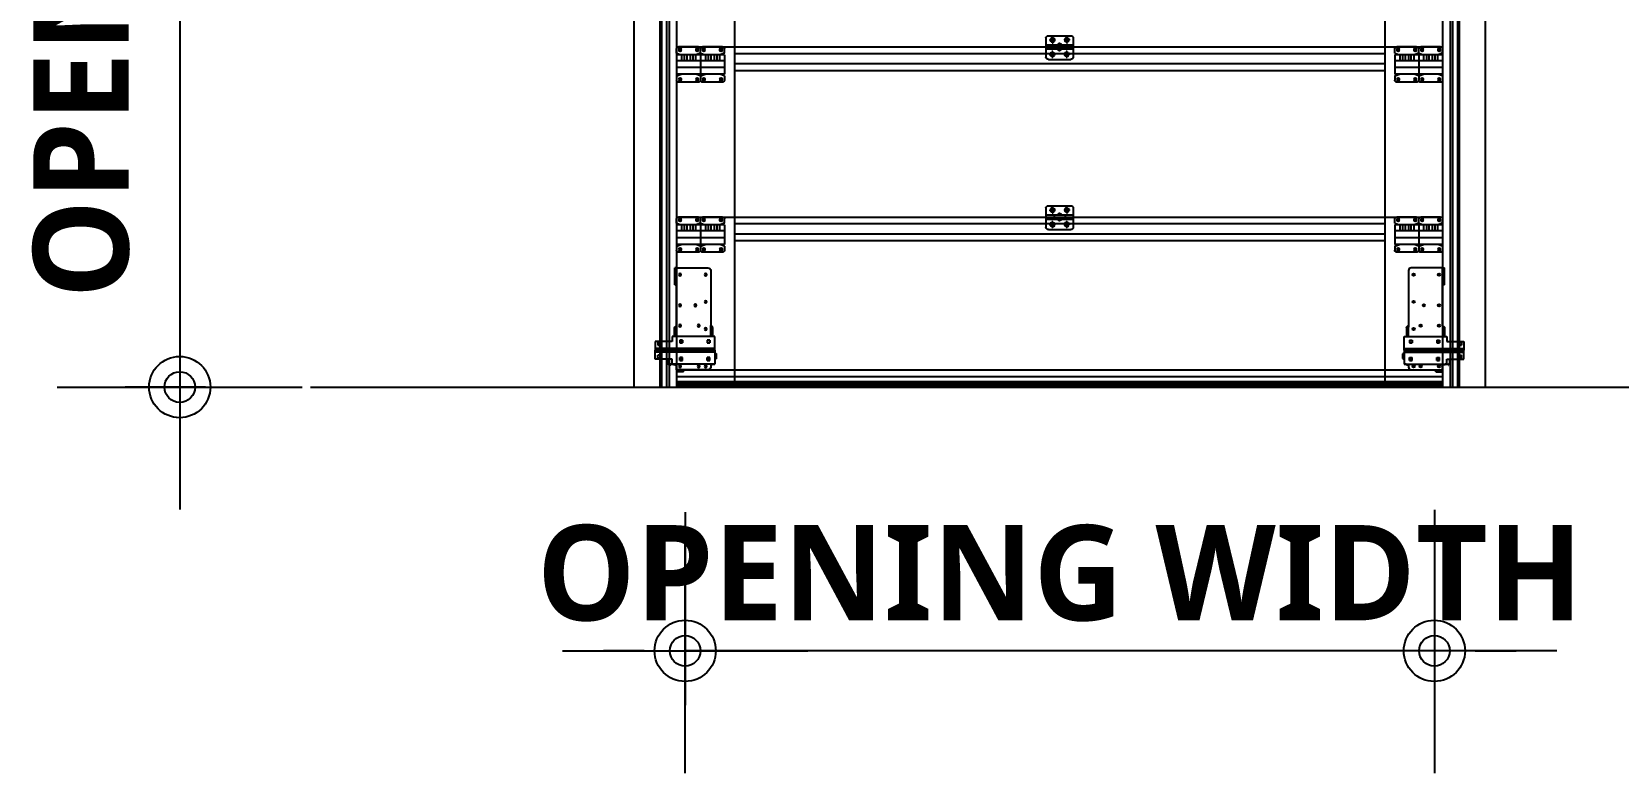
# Model space of a CAD drawing. Header units: millimetres. Extents: x 0 to 190005487, y 0 to 455456909.
# Drawn here: x 89413 to 91743, y 24054 to 25144 of the extents above; entities that cross this region are included whole.
import ezdxf

# ---------------------------------------------------------------- set-up
doc = ezdxf.new("R2010")
doc.units = ezdxf.units.MM
doc.header["$LTSCALE"] = 400
doc.header["$MEASUREMENT"] = 0
doc.header["$PDSIZE"] = -10
for name, pattern in [('CENTER', [11, 10.25, -0.25, 0.25, -0.25]), ('CENTER2', [28.575, 19.05, -3.175, 3.175, -3.175]), ('CLTNQHWH', [79.3, 75, -2, 0.3, -2]), ('HIDDEN', [0.375, 0.25, -0.125])]:
    doc.linetypes.add(name, pattern=pattern)
doc.layers.get('0').update_dxf_attribs({"linetype": 'CONTINUOUS'})
doc.layers.get('Defpoints').update_dxf_attribs({"color": 153, "linetype": 'CONTINUOUS'})
for name, color, linetype in [('8', 8, 'CONTINUOUS'), ('CON', 1, 'CONTINUOUS'), ('dim', 7, 'CONTINUOUS'), ('HID', 2, 'HIDDEN'), ('NDIM', 7, 'CONTINUOUS'), ('중심선', 1, 'CENTER2')]:
    doc.layers.add(name, color=color, linetype=linetype)
doc.layers.add('CENT', color=1, linetype='CLTNQHWH', lineweight=9)
doc.styles.add('SH_대대리576', font='NanumGothicBold.ttf')
doc.dimstyles.new('NDIM', dxfattribs={"dimscale": 5, "dimtxt": 3.5, "dimasz": 1.5, "dimexe": 2, "dimexo": 5, "dimgap": 1, "dimtad": 1, "dimdec": 0, "dimrnd": 0.25, "dimzin": 0, "dimdsep": 46, "dimlunit": 6, "dimblk": 'Z_DOT', "dimblk2": '_CIDOT', "dimcen": 5, "dimclrd": 256, "dimclre": 256, "dimclrt": 3, "dimadec": 0, "dimazin": 0, "dimtfac": 1, "dimtdec": 0, "dimtix": 1, "dimtmove": 2, "dimatfit": 1, "dimfxl": 1, "dimtolj": 1, "dimtzin": 0, "dimarcsym": 0})

# ---------------------------------------------------------------- blocks, each defined once
blk = doc.blocks.new('Z_DOT')
at = {"layer": 'dim', "color": 0}
for p, q in [((0, -3), (0, 3)), ((-3, 0), (3, 0))]:
    blk.add_line(p, q, dxfattribs=at)
for radius in [0.75, 0.375]:
    blk.add_circle((0, 0), radius, dxfattribs=at)
blk = doc.blocks.new('*D1392')
at = {"layer": 'Defpoints', "color": 0}
for p in [(509.2, 2718.4), (271.4, 468.4), (509.2, 468.4)]:
    blk.add_point(p, dxfattribs=at)
at = {"layer": 'NDIM', "lineweight": -2}
for p, q in [((309.2, 2718.4), (191.4, 2718.4)), ((271.4, 2658.4), (271.4, 528.4)), ((309.2, 468.4), (191.4, 468.4))]:
    blk.add_line(p, q, dxfattribs=at)
at = {"layer": 'NDIM', "linetype": 'ByBlock', "lineweight": -2, "xscale": 60, "yscale": 60, "zscale": 60}
for p, rotation in [((271.4, 2718.4), 90), ((271.4, 468.4), 270)]:
    blk.add_blockref('Z_DOT', p, dxfattribs=dict(at, rotation=rotation))
at = {"layer": 'NDIM', "color": 3, "insert": (127.2, 1397.9), "char_height": 140, "attachment_point": 5, "rotation": 90, "style": 'SH_대대리576'}
blk.add_mtext('\\A1;OPENING HEIGHT', dxfattribs=at)
blk = doc.blocks.new('_CIDOT')
at = {"color": 0, "linetype": 'ByBlock'}
blk.add_line((2, 0), (-1, 0), dxfattribs=at)
at = {"color": 0, "linetype": 'ByBlock', "const_width": 0.5}
blk.add_lwpolyline([(-0.25, 0, 1), (0.25, 0, 1)], format="xyb", close=True, dxfattribs=at)
blk = doc.blocks.new('추락방지기')
at = {"color": 8, "linetype": 'Continuous'}
for p, q in [((21509644.9, -50994603.8), (21509644.9, -50994733.4)), ((21509724.9, -50994597.4), (21509651.3, -50994597.4)), ((21509724.9, -50994637.4), (21509724.9, -50994597.4)), ((21509724.9, -50994597.4), (21509729.5, -50994597.4)), ((21509729.5, -50994637.4), (21509729.5, -50994597.4)), ((21509724.9, -50994733.4), (21509724.9, -50994637.4)), ((21509729.5, -50994637.4), (21509724.9, -50994637.4)), ((21509644.3, -50994737.4), (21509640.3, -50994737.4)), ((21509640.3, -50994737.4), (21509640.3, -50994758.8)), ((21509644.3, -50994737.4), (21509644.3, -50994758.8)), ((21509644.9, -50994733.4), (21509644.9, -50994733.4)), ((21509644.9, -50994758.8), (21509644.9, -50994733.4)), ((21509725.4, -50994733.9), (21509724.9, -50994733.4)), ((21509725.4, -50994733.9), (21509725.4, -50994733.9)), ((21509725.4, -50994733.9), (21509725.4, -50994758.8)), ((21509726, -50994758.8), (21509726, -50994737.9)), ((21509730, -50994737.9), (21509726, -50994737.9)), ((21509730, -50994758.8), (21509730, -50994737.9)), ((21509635.1, -50994786.8), (21509635.1, -50994758.8)), ((21509635.1, -50994758.8), (21509735.1, -50994758.8)), ((21509635.1, -50994758.8), (21509635.1, -50994758.8)), ((21509635.1, -50994758.8), (21509735.1, -50994758.8)), ((21509647.1, -50994767.6), (21509653.5, -50994767.6)), ((21509647.1, -50994767.6), (21509647.1, -50994774)), ((21509647.1, -50994774), (21509653.5, -50994774)), ((21509653.5, -50994774), (21509647.1, -50994774)), ((21509653.5, -50994767.6), (21509653.5, -50994774)), ((21509711.1, -50994767.6), (21509717.5, -50994767.6)), ((21509711.1, -50994767.6), (21509711.1, -50994774)), ((21509711.1, -50994774), (21509717.5, -50994774)), ((21509717.5, -50994774), (21509711.1, -50994774)), ((21509717.5, -50994767.6), (21509717.5, -50994774)), ((21509735.1, -50994758.8), (21509735.1, -50994770.8)), ((21509735.1, -50994758.8), (21509735.1, -50994758.8)), ((21509735.1, -50994770.8), (21509775.1, -50994770.8)), ((21509735.1, -50994770.8), (21509775.1, -50994770.8)), ((21509763.1, -50994773.2), (21509769.5, -50994773.2)), ((21509763.1, -50994773.2), (21509763.1, -50994779.6)), ((21509763.1, -50994779.6), (21509769.5, -50994779.6)), ((21509769.5, -50994779.6), (21509763.1, -50994779.6)), ((21509769.5, -50994773.2), (21509769.5, -50994779.6)), ((21509775.1, -50994770.8), (21509775.1, -50994786.8)), ((21509775.1, -50994770.8), (21509775.1, -50994770.8)), ((21509632.4, -50994799), (21509631.6, -50994799.8)), ((21509631.6, -50994811), (21509631.6, -50994799.8)), ((21509631.6, -50994811), (21509632.4, -50994811.8)), ((21509633.5, -50994799), (21509632.4, -50994799)), ((21509632.4, -50994799), (21509632.4, -50994811.8)), ((21509632.4, -50994811.8), (21509633.5, -50994811.8)), ((21509635.1, -50994797.4), (21509633.5, -50994797.4)), ((21509633.5, -50994811.4), (21509633.5, -50994797.4)), ((21509633.5, -50994813.4), (21509633.5, -50994811.4)), ((21509633.5, -50994813.4), (21509635.1, -50994813.4)), ((21509635.1, -50994786.8), (21509775.1, -50994786.8)), ((21509635.1, -50994791.4), (21509635.1, -50994786.8)), ((21509635.1, -50994791.4), (21509775.1, -50994791.4)), ((21509635.1, -50994791.4), (21509635.1, -50994796)), ((21509635.1, -50994796), (21509775.1, -50994796)), ((21509635.1, -50994796), (21509635.1, -50994823.9)), ((21509647.1, -50994815.1), (21509647.1, -50994808.7)), ((21509647.1, -50994808.7), (21509653.5, -50994808.7)), ((21509647.1, -50994811.8), (21509653.5, -50994811.8)), ((21509647.1, -50994815.1), (21509653.5, -50994815.1)), ((21509653.5, -50994815.1), (21509647.1, -50994815.1)), ((21509653.5, -50994815.1), (21509653.5, -50994808.7)), ((21509711.1, -50994815.1), (21509711.1, -50994808.7)), ((21509711.1, -50994808.7), (21509717.5, -50994808.7)), ((21509711.1, -50994811.8), (21509717.5, -50994811.8)), ((21509711.1, -50994815.1), (21509717.5, -50994815.1)), ((21509717.5, -50994815.1), (21509711.1, -50994815.1)), ((21509717.5, -50994815.1), (21509717.5, -50994808.7)), ((21509735.1, -50994811.9), (21509775.1, -50994811.9)), ((21509735.1, -50994823.9), (21509735.1, -50994811.9)), ((21509735.1, -50994813.4), (21509736.7, -50994813.4)), ((21509735.3, -50994823.9), (21509735.3, -50994813.4)), ((21509736.7, -50994813.4), (21509736.7, -50994811.9)), ((21509742, -50994823.5), (21509742, -50994811.9)), ((21509743.1, -50994823.5), (21509743.1, -50994811.9)), ((21509763.1, -50994809.5), (21509763.1, -50994803.1)), ((21509763.1, -50994803.1), (21509769.5, -50994803.1)), ((21509763.1, -50994809.5), (21509769.5, -50994809.5)), ((21509769.5, -50994809.5), (21509763.1, -50994809.5)), ((21509769.5, -50994809.5), (21509769.5, -50994803.1)), ((21509775.1, -50994786.8), (21509775.1, -50994791.4)), ((21509775.1, -50994796), (21509775.1, -50994791.4)), ((21509775.1, -50994811.9), (21509775.1, -50994796)), ((21509635.1, -50994823.9), (21509735.1, -50994823.9)), ((21509635.1, -50994824), (21509635.1, -50994823.9)), ((21509639.1, -50994824), (21509635.1, -50994824)), ((21509639.1, -50994823.9), (21509639.1, -50994824)), ((21509640.3, -50994823.9), (21509640.3, -50994825.4)), ((21509640.3, -50994825.4), (21509644.3, -50994825.4)), ((21509644.3, -50994823.9), (21509644.3, -50994825.4)), ((21509644.9, -50994825.4), (21509644.3, -50994825.4)), ((21509644.9, -50994825.4), (21509644.9, -50994823.9)), ((21509644.9, -50994825.4), (21509644.9, -50994831)), ((21509651.3, -50994837.4), (21509708.9, -50994837.4)), ((21509708.9, -50994837.4), (21509724.9, -50994837.4)), ((21509708.9, -50994842), (21509708.9, -50994837.4)), ((21509708.9, -50994842), (21509724.9, -50994842)), ((21509724.9, -50994825.4), (21509725.4, -50994825.4)), ((21509724.9, -50994837.4), (21509724.9, -50994825.4)), ((21509724.9, -50994837.4), (21509724.9, -50994842)), ((21509725.4, -50994823.9), (21509725.4, -50994825.4)), ((21509726, -50994825.4), (21509725.4, -50994825.4)), ((21509726, -50994825.4), (21509726, -50994823.9)), ((21509730, -50994825.4), (21509726, -50994825.4)), ((21509730, -50994825.4), (21509730, -50994823.9)), ((21509735.1, -50994823.9), (21509731.1, -50994823.9)), ((21509731.1, -50994823.9), (21509731.1, -50994823.9)), ((21509734.9, -50994823.9), (21509732.2, -50994824.5)), ((21509732.8, -50994824.7), (21509732.2, -50994824.5)), ((21509735.9, -50994824), (21509732.8, -50994824.7)), ((21509732.8, -50994824.7), (21509738.7, -50994824.1)), ((21509735.1, -50994823.9), (21509735.1, -50994823.9)), ((21509735.3, -50994823.9), (21509735.1, -50994823.9)), ((21509735.9, -50994824), (21509735.3, -50994823.9)), ((21509735.9, -50994824), (21509741.7, -50994823.5)), ((21509738.3, -50994824.2), (21509738.3, -50994825.9)), ((21509738.3, -50994825.9), (21509739.1, -50994825.9)), ((21509738.3, -50994826.3), (21509738.3, -50994825.9)), ((21509738.3, -50994826.3), (21509739.1, -50994826.3)), ((21509741.7, -50994823.5), (21509738.7, -50994824.1)), ((21509742, -50994823.5), (21509739, -50994824.1)), ((21509739.1, -50994825.9), (21509739.1, -50994824.1)), ((21509739.1, -50994825.9), (21509739.1, -50994826.3)), ((21509743.1, -50994823.5), (21509742, -50994823.5)), ((21509742.3, -50994823.5), (21509742.3, -50994825.9)), ((21509742.3, -50994825.9), (21509743.1, -50994825.9)), ((21509742.3, -50994826.3), (21509742.3, -50994825.9)), ((21509742.3, -50994826.3), (21509743.1, -50994826.3)), ((21509743.1, -50994825.9), (21509743.1, -50994823.5)), ((21509743.1, -50994825.9), (21509743.1, -50994826.3))]:
    blk.add_line(p, q, dxfattribs=at)
at = {"color": 8, "linetype": 'Continuous', "flags": 128}
for points in [[(21509640.3, -50994737.4), (21509640.3, -50994737.4), (21509640.3, -50994737.4), (21509640.3, -50994737.3), (21509640.7, -50994736.4), (21509641.7, -50994735.4), (21509642.7, -50994734.7), (21509643.6, -50994734.1), (21509644.9, -50994733.4)], [(21509725.4, -50994733.9), (21509726.7, -50994734.6), (21509727.6, -50994735.2), (21509728.7, -50994735.9), (21509729.5, -50994736.7), (21509729.8, -50994737.2), (21509730, -50994737.9)], [(21509731.2, -50994823.9), (21509731.2, -50994824), (21509731.3, -50994824.1), (21509731.4, -50994824.2), (21509731.6, -50994824.3), (21509731.7, -50994824.3), (21509732, -50994824.4), (21509732.2, -50994824.5)], [(21509735.1, -50994823.8), (21509735.1, -50994823.8), (21509735.1, -50994823.8), (21509735.1, -50994823.8), (21509735.2, -50994823.8), (21509735.2, -50994823.8), (21509735.2, -50994823.8), (21509735.2, -50994823.9), (21509735.3, -50994823.9)], [(21509738.7, -50994824.1), (21509738.7, -50994824.1), (21509738.8, -50994824.1), (21509738.8, -50994824.1), (21509738.8, -50994824.1), (21509738.9, -50994824.1), (21509738.9, -50994824.1), (21509738.9, -50994824.1), (21509739, -50994824.1)], [(21509741.7, -50994823.5), (21509741.8, -50994823.5), (21509741.8, -50994823.5), (21509741.9, -50994823.5), (21509741.9, -50994823.5), (21509741.9, -50994823.5), (21509742, -50994823.5), (21509742, -50994823.5), (21509742, -50994823.5)], [(21509742, -50994823.5), (21509742.8, -50994823.5), (21509743.1, -50994823.5)]]:
    blk.add_lwpolyline(points, dxfattribs=at)
at = {"color": 8, "linetype": 'Continuous'}
for centre in [(21509656.9, -50994613.4), (21509716.9, -50994613.4), (21509656.9, -50994677.4), (21509680.9, -50994685.4), (21509716.9, -50994685.4), (21509656.9, -50994741.4), (21509673.5, -50994733.4), (21509716.9, -50994733.4), (21509656.9, -50994829.4), (21509673.5, -50994829.4), (21509716.9, -50994829.4)]:
    blk.add_circle(centre, 2.72, dxfattribs=at)
for centre, radius, start, end in [((21509651.3, -50994603.8), 6.4, 90, 180), ((21509658.5, -50994737.4), 14.1, 163.4023, 179.9041), ((21509708.9, -50994738.4), 17.1, 1.537, 15.1566), ((21509716.9, -50994769.4), 2.72, 139.9965, 180), ((21509716.9, -50994769.4), 2.72, 180, 282.9752), ((21509651.3, -50994831), 6.4, 180, 270), ((21509745.2, -50994848.6), 25.2, 97.3136, 100.9909)]:
    blk.add_arc(centre, radius, start, end, dxfattribs=at)
blk = doc.blocks.new('사이드힌지')
at = {"layer": '8'}
for p, q in [((-14.7, 13.2), (-14.7, 25.5)), ((-14.7, 13.2), (-1, 8.2)), ((-14.7, 8.2), (55.5, 8.2)), ((-14.7, 8.2), (-14.7, -48.8)), ((-8.7, 31.5), (49.5, 31.5)), ((-7.7, 21.5), (-7.7, 24.5)), ((-1.7, 21.5), (-1.7, 24.5)), ((0, 8.2), (0, -8.2)), ((8, 8.2), (8, -8.2)), ((15.5, 8.2), (15.5, -9.2)), ((25.5, 8.2), (25.5, -9.2)), ((33, 8.2), (33, -8.2)), ((41, 8.2), (41, -8.2)), ((55.5, 13.2), (41.8, 8.2)), ((42.5, 21.5), (42.5, 24.5)), ((48.5, 21.5), (48.5, 24.5)), ((55.5, 13.2), (55.5, 25.5)), ((55.5, 8.2), (55.5, -48.8)), ((-14.7, -9.2), (55.5, -9.2)), ((-14.7, -29.2), (55.5, -29.2)), ((-14.7, -53.8), (-1, -48.8)), ((-14.7, -48.8), (55.5, -48.8)), ((-14.7, -53.8), (-14.7, -66)), ((-8.7, -72), (49.5, -72)), ((-7.7, -62), (-7.7, -65)), ((-1.7, -62), (-1.7, -65)), ((55.5, -53.8), (41.8, -48.8)), ((42.5, -62), (42.5, -65)), ((48.5, -62), (48.5, -65)), ((55.5, -53.8), (55.5, -66))]:
    blk.add_line(p, q, dxfattribs=at)
for centre, radius, start, end in [((-8.7, 25.5), 6, 90, 180), ((-4.7, 24.5), 3, 0, 180), ((-4.7, 21.5), 3, 180, 0), ((45.5, 24.5), 3, 0, 180), ((45.5, 21.5), 3, 180, 0), ((49.5, 25.5), 6, 0, 90), ((1, -8.2), 1, 180, 270), ((7, -8.2), 1, 270, 0), ((34, -8.2), 1, 180, 270), ((40, -8.2), 1, 270, 0), ((-8.7, -66), 6, 180, 270), ((-4.7, -62), 3, 0, 180), ((-4.7, -65), 3, 180, 0), ((45.5, -62), 3, 0, 180), ((45.5, -65), 3, 180, 0), ((49.5, -66), 6, 270, 0)]:
    blk.add_arc(centre, radius, start, end, dxfattribs=at)
at = {"layer": '중심선'}
for p, q in [((-8.7, 24.5), (-0.7, 24.5)), ((-8.7, 21.5), (-0.7, 21.5)), ((-4.7, 28.5), (-4.7, 17.5)), ((49.5, 24.5), (41.5, 24.5)), ((49.5, 21.5), (41.5, 21.5)), ((45.5, 28.5), (45.5, 17.5)), ((-8.7, -62), (-0.7, -62)), ((-8.7, -65), (-0.7, -65)), ((-4.7, -69), (-4.7, -58)), ((49.5, -62), (41.5, -62)), ((49.5, -65), (41.5, -65)), ((45.5, -69), (45.5, -58))]:
    blk.add_line(p, q, dxfattribs=at)
blk = doc.blocks.new('센터힌지')
at = {"color": 8}
for p, q in [((-35, 31.6), (-35, -23.4)), ((-35, 31.6), (-35, -23.4)), ((0, 12), (-35, 12)), ((0, 12), (-35, 12)), ((0, 0), (-35, 0)), ((0, 0), (-35, 0)), ((37.5, 39.1), (-27.5, 39.1)), ((37.5, 39.1), (-27.5, 39.1)), ((-19.8, 32.1), (-21.6, 29.7)), ((-19.8, 32.1), (-21.6, 29.7)), ((-21.6, 29.7), (-21.6, 23.4)), ((-21.6, 29.7), (-21.6, 23.4)), ((-19.8, 20.9), (-21.6, 23.4)), ((-19.8, 20.9), (-21.6, 23.4)), ((-16, 32.1), (-19.8, 32.1)), ((-16, 32.1), (-19.8, 32.1)), ((-19.8, 20.9), (-12.2, 20.9)), ((-19.8, 20.9), (-12.2, 20.9)), ((-16, 32.1), (-12.2, 32.1)), ((-16, 32.1), (-12.2, 32.1)), ((-12.2, 32.1), (-10.4, 29.7)), ((-12.2, 32.1), (-10.4, 29.7)), ((-12.2, 20.9), (-10.4, 23.4)), ((-12.2, 20.9), (-10.4, 23.4)), ((-11.3, 12), (-11.3, 0)), ((-11.3, 12), (-11.3, 0)), ((-10.4, 29.7), (-10.4, 23.4)), ((-10.4, 29.7), (-10.4, 23.4)), ((45, 12), (0, 12)), ((45, 12), (0, 12)), ((45, 0), (0, 0)), ((45, 0), (0, 0)), ((22.2, 32.1), (20.4, 29.7)), ((22.2, 32.1), (20.4, 29.7)), ((20.4, 29.7), (20.4, 23.4)), ((20.4, 29.7), (20.4, 23.4)), ((22.2, 20.9), (20.4, 23.4)), ((22.2, 20.9), (20.4, 23.4)), ((21.3, 12), (21.3, 0)), ((21.3, 12), (21.3, 0)), ((26, 32.1), (22.2, 32.1)), ((26, 32.1), (22.2, 32.1)), ((29.8, 20.9), (22.2, 20.9)), ((29.8, 20.9), (22.2, 20.9)), ((26, 32.1), (29.8, 32.1)), ((26, 32.1), (29.8, 32.1)), ((29.8, 32.1), (31.6, 29.7)), ((29.8, 32.1), (31.6, 29.7)), ((29.8, 20.9), (31.6, 23.4)), ((29.8, 20.9), (31.6, 23.4)), ((31.6, 29.7), (31.6, 23.4)), ((31.6, 29.7), (31.6, 23.4)), ((45, 31.6), (45, -23.4)), ((45, 31.6), (45, -23.4)), ((37.5, -30.9), (-27.5, -30.9)), ((37.5, -30.9), (-27.5, -30.9)), ((-19.8, -10.4), (-21.6, -12.9)), ((-19.8, -10.4), (-21.6, -12.9)), ((-21.6, -19.2), (-21.6, -12.9)), ((-21.6, -19.2), (-21.6, -12.9)), ((-19.8, -21.6), (-21.6, -19.2)), ((-19.8, -21.6), (-21.6, -19.2)), ((-19.8, -10.4), (-12.2, -10.4)), ((-19.8, -10.4), (-12.2, -10.4)), ((-16, -21.6), (-19.8, -21.6)), ((-16, -21.6), (-19.8, -21.6)), ((-16, -21.6), (-12.2, -21.6)), ((-16, -21.6), (-12.2, -21.6)), ((-12.2, -10.4), (-10.4, -12.9)), ((-12.2, -10.4), (-10.4, -12.9)), ((-12.2, -21.6), (-10.4, -19.2)), ((-12.2, -21.6), (-10.4, -19.2)), ((-10.4, -19.2), (-10.4, -12.9)), ((-10.4, -19.2), (-10.4, -12.9)), ((22.2, -10.4), (20.4, -12.9)), ((22.2, -10.4), (20.4, -12.9)), ((20.4, -19.2), (20.4, -12.9)), ((20.4, -19.2), (20.4, -12.9)), ((22.2, -21.6), (20.4, -19.2)), ((22.2, -21.6), (20.4, -19.2)), ((29.8, -10.4), (22.2, -10.4)), ((29.8, -10.4), (22.2, -10.4)), ((26, -21.6), (22.2, -21.6)), ((26, -21.6), (22.2, -21.6)), ((26, -21.6), (29.8, -21.6)), ((26, -21.6), (29.8, -21.6)), ((29.8, -10.4), (31.6, -12.9)), ((29.8, -10.4), (31.6, -12.9)), ((29.8, -21.6), (31.6, -19.2)), ((29.8, -21.6), (31.6, -19.2)), ((31.6, -19.2), (31.6, -12.9)), ((31.6, -19.2), (31.6, -12.9))]:
    blk.add_line(p, q, dxfattribs=at)
for centre, radius in [((-16, 26.5), 5.62), ((-16, 26.5), 5.62), ((-16, 26.5), 3.53), ((-16, 26.5), 3.53), ((-16, 26.5), 2.7), ((-16, 26.5), 2.7), ((26, 26.5), 5.62), ((26, 26.5), 5.62), ((26, 26.5), 3.53), ((26, 26.5), 3.53), ((26, 26.5), 2.7), ((26, 26.5), 2.7), ((-16, -16), 5.62), ((-16, -16), 5.62), ((-16, -16), 3.53), ((-16, -16), 3.53), ((-16, -16), 2.7), ((-16, -16), 2.7), ((26, -16), 5.62), ((26, -16), 5.62), ((26, -16), 3.53), ((26, -16), 3.53), ((26, -16), 2.7), ((26, -16), 2.7)]:
    blk.add_circle(centre, radius, dxfattribs=at)
for centre, radius, start, end in [((-27.5, 31.6), 7.5, 90, 180), ((-27.5, 31.6), 7.5, 90, 180), ((5, 12), 5, 0, 180), ((5, 12), 5, 0, 180), ((5, 0), 5, 180, 0), ((5, 0), 5, 180, 0), ((37.5, 31.6), 7.5, 0, 90), ((37.5, 31.6), 7.5, 0, 90), ((-27.5, -23.4), 7.5, 180, 270), ((-27.5, -23.4), 7.5, 180, 270), ((37.5, -23.4), 7.5, 270, 0), ((37.5, -23.4), 7.5, 270, 0)]:
    blk.add_arc(centre, radius, start, end, dxfattribs=at)
at = {"layer": 'CENT', "color": 1, "linetype": 'CENTER'}
for p, q in [((-25.7, 26.5), (-7, 26.5)), ((-25.7, 26.5), (-7, 26.5)), ((-16, 37.3), (-16, 15.4)), ((-16, 37.3), (-16, 15.4)), ((35.7, 26.5), (17, 26.5)), ((35.7, 26.5), (17, 26.5)), ((26, 37.3), (26, 15.4)), ((26, 37.3), (26, 15.4)), ((-25.7, -16), (-7, -16)), ((-25.7, -16), (-7, -16)), ((-16, -26.7), (-16, -4.9)), ((-16, -26.7), (-16, -4.9)), ((35.7, -16), (17, -16)), ((35.7, -16), (17, -16)), ((26, -26.7), (26, -4.9)), ((26, -26.7), (26, -4.9))]:
    blk.add_line(p, q, dxfattribs=at)
blk = doc.blocks.new('*D1394')
at = {"layer": 'Defpoints', "color": 0}
for p in [(1013.7, 484.4), (2114, 488.1), (1013.7, 80.7)]:
    blk.add_point(p, dxfattribs=at)
at = {"layer": 'NDIM', "lineweight": -2}
for p, q in [((1013.7, 284.4), (1013.7, 0.7)), ((2114, 288.1), (2114, 0.7)), ((953.7, 80.7), (893.7, 80.7)), ((2114, 80.7), (1013.7, 80.7)), ((2174, 80.7), (2234, 80.7))]:
    blk.add_line(p, q, dxfattribs=at)
at = {"layer": 'NDIM', "linetype": 'ByBlock', "lineweight": -2, "xscale": 60, "yscale": 60, "zscale": 60}
blk.add_blockref('Z_DOT', (1013.7, 80.7), dxfattribs=at)
at = {"layer": 'NDIM', "linetype": 'ByBlock', "lineweight": -2, "xscale": 60, "yscale": 60, "zscale": 60, "rotation": 180}
blk.add_blockref('Z_DOT', (2114, 80.7), dxfattribs=at)
at = {"layer": 'NDIM', "color": 3, "insert": (1563.8, 194.5), "char_height": 140, "attachment_point": 5, "style": 'SH_대대리576'}
blk.add_mtext('\\A1;OPENING WIDTH', dxfattribs=at)
blk = doc.blocks.new('A$C643E1396')
at = {"color": 3}
for p, q in [((938.4, 4243.6, 5.6), (938.4, 468.5, 5.6)), ((2188.5, 4243.6, 173.5), (2188.5, 467.7, 173.5))]:
    blk.add_line(p, q, dxfattribs=at)
at = {"color": 4}
for p, q in [((976.7, 4243.6, 5.6), (976.7, 468.5, 5.6)), ((977.7, 4243.6, 5.6), (977.7, 468.5, 5.6)), ((979.1, 4243.6, 5.6), (979.1, 468.5, 5.6)), ((986.5, 4243.6, 5.6), (986.5, 468.5, 5.6)), ((990.3, 4243.6, 5.6), (990.3, 468.5, 5.6)), ((2137.2, 4243.6, 173.5), (2137.2, 468.5, 173.5)), ((2140.6, 4243.6, 173.5), (2140.6, 468.5, 173.5)), ((2148, 4243.6, 173.5), (2148, 468.5, 173.5)), ((2149.4, 4243.6, 173.5), (2149.4, 468.5, 173.5)), ((2150.4, 4243.6, 173.5), (2150.4, 468.5, 173.5))]:
    blk.add_line(p, q, dxfattribs=at)
at = {"color": 7, "linetype": 'Continuous'}
for p, q in [((1001.2, 2718.5, 5.6), (1001.2, 468.5, 5.6)), ((1086.2, 2718.5, 5.6), (1086.2, 468.5, 5.6)), ((2041, 2718.5, 173.5), (2041, 468.5, 173.5)), ((2126, 2718.5, 173.5), (2126, 468.4, 173.5)), ((2126, 2718.5, 173.5), (2126, 468.4, 173.5))]:
    blk.add_line(p, q, dxfattribs=at)
for p, q in [((1001.2, 968.4, 5.6), (2126, 968.4, 173.5)), ((1001.2, 718.4, 5.6), (2126, 718.4, 173.5)), ((2126, 493.5, 174), (1001.2, 493.5, 5.6)), ((2113.4, 493.5, 173.5), (2113.5, 493.7, 173.5)), ((2126, 483.5, 174), (1001.2, 483.5, 5.6)), ((2126, 476, 174), (1001.2, 476, 5.6)), ((2126, 473.5, 174), (1001.2, 473.5, 5.6)), ((2126, 471, 174), (1001.2, 471, 5.6)), ((2126, 469.5, 174), (1001.2, 469.5, 5.6)), ((2126, 468.4, 173.5), (1001.2, 468.4, 5.2))]:
    blk.add_line(p, q)
at = {"color": 151}
for p, q in [((2041, 958.4, 173.5), (1086.2, 958.4, 5.6)), ((2041, 943.4, 173.5), (1086.2, 943.4, 5.6)), ((2041, 933.4, 173.5), (1086.2, 933.4, 5.6)), ((2041, 708.4, 173.5), (1086.2, 708.4, 5.6)), ((2041, 693.4, 173.5), (1086.2, 693.4, 5.6)), ((2041, 683.4, 173.5), (1086.2, 683.4, 5.6))]:
    blk.add_line(p, q, dxfattribs=at)
at = {"layer": 'CON'}
blk.add_line((463.4, 468.4), (5963.7, 468.4, 178.4), dxfattribs=at)
at = {"xscale": -0.5000256451997451, "yscale": 0.5000256451997451, "zscale": 0.5000256451997451}
for name, p in [('센터힌지', (1566.1, 965.4, 89.6)), ('사이드힌지', (1028.9, 952.6, -38.8)), ('사이드힌지', (1064, 952.6, -38.8)), ('사이드힌지', (2083.6, 952.6, 82.9)), ('사이드힌지', (2118.7, 952.6, 82.9)), ('센터힌지', (1566.1, 715.4, 89.6)), ('사이드힌지', (1028.9, 702.6, -39.9)), ('사이드힌지', (1064, 702.6, -39.9)), ('사이드힌지', (2083.6, 702.6, 81.8)), ('사이드힌지', (2118.7, 702.6, 81.8))]:
    blk.add_blockref(name, p, dxfattribs=at)
at = {"layer": 'HID', "color": 2, "yscale": 0.6250320564996814, "zscale": 0.6250320564996814}
for p, xscale in [((13445268.8, 31873901.8, 173.5), -0.6250320564996814), ((-13442141.6, 31873901.8, 173.5), 0.6250320564996814)]:
    blk.add_blockref('추락방지기', p, dxfattribs=dict(at, xscale=xscale))
at = {"layer": 'NDIM'}
dim = blk.add_linear_dim(base=(271.4, 468.4, 379.3), p1=(509.2, 2718.4, 411.8), p2=(509.2, 468.4, 363.2), angle=90, text='OPENING HEIGHT', dimstyle='NDIM', override={"dimscale": 40, "dimclrd": 256, "dimclre": 256, "dimatfit": 3}, dxfattribs=at)
dim.commit()
dim.dimension.update_dxf_attribs({"geometry": '*D1392', "text_midpoint": (127.2, 1397.9, 379.3), "dimtype": 160})
dim = blk.add_linear_dim(base=(1013.7, 80.7, -36.3), p1=(2114, 488.1, -36.3), p2=(1013.7, 484.4, -36.3), text='OPENING WIDTH', dimstyle='NDIM', override={"dimscale": 40, "dimclrd": 256, "dimclre": 256, "dimatfit": 3}, dxfattribs=at)
dim.commit()
dim.dimension.update_dxf_attribs({"geometry": '*D1394', "text_midpoint": (1563.8, 194.5, -36.3)})

msp = doc.modelspace()

# ---------------------------------------------------------------- block references
msp.add_blockref('A$C643E1396', (89359, 24153.3))

doc.saveas('drawing.dxf')
